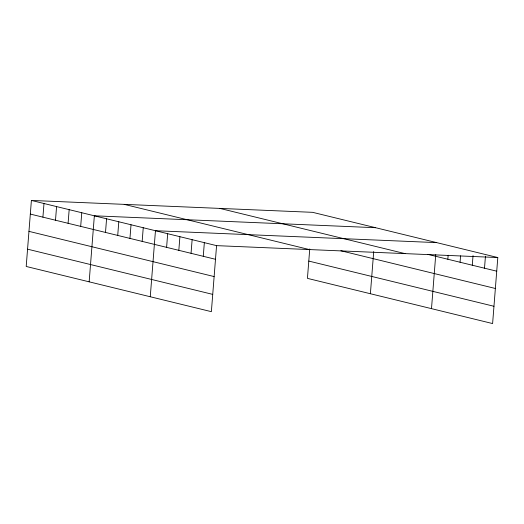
<?xml version="1.0" encoding="UTF-8"?>
<svg xmlns="http://www.w3.org/2000/svg" width="524" height="524" viewBox="0 0 524 524"><rect width="100%" height="100%" fill="white"/><g stroke="black" fill="none" stroke-linecap="round" stroke-linejoin="round"><path stroke-width="0.79" d="M31.394 200.437L26.2 266.461L211.369 311.669L216.569 245.638L31.394 200.437L312.632 212.331L497.8 257.539L492.606 323.563L307.431 278.362L309.75 248.933M42.916 217.159L43.99 203.508M55.505 220.231L56.579 206.58M68.094 223.303L69.168 209.652M80.689 226.381L81.764 212.731M89.159 281.833L94.353 215.803L375.59 227.704M105.501 232.433L106.575 218.783M117.723 235.42L118.797 221.77M129.945 238.4L131.02 224.75M142.168 241.387L143.242 227.737M150.264 296.748L155.458 230.717L436.695 242.619M166.606 247.354L167.68 233.704M178.828 250.334L179.902 236.684M191.05 253.321L192.125 239.671M203.273 256.302L204.347 242.651M370.389 293.735L373.71 251.566M431.494 308.649L435.745 254.664M447.843 259.256L448.158 255.24M460.065 262.236L460.57 255.817M472.281 265.223L473.041 255.588M484.504 268.203L485.453 256.157M216.569 245.638L497.8 257.539M427.984 254.402L496.726 271.19M219.825 208.408L404.993 253.609M340.888 250.76L495.363 288.475M124.201 204.36L309.376 249.562M308.793 261.076L493.962 306.278M30.32 214.08L215.495 259.288M28.964 231.366L214.133 276.574M27.562 249.175L212.731 294.383"/></g></svg>
